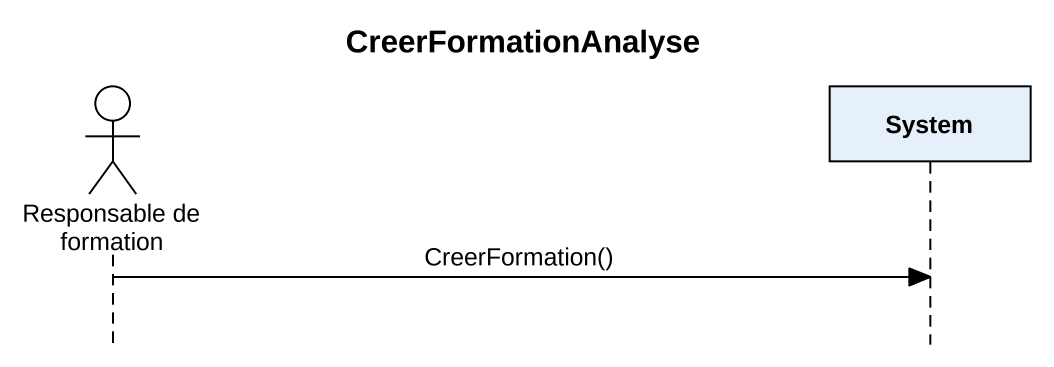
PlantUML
@startuml
title CreerFormationAnalyse
hide footbox
actor "Responsable de formation" as Responsable_de_formation
participant System

Responsable_de_formation -> System : CreerFormation()
@enduml
